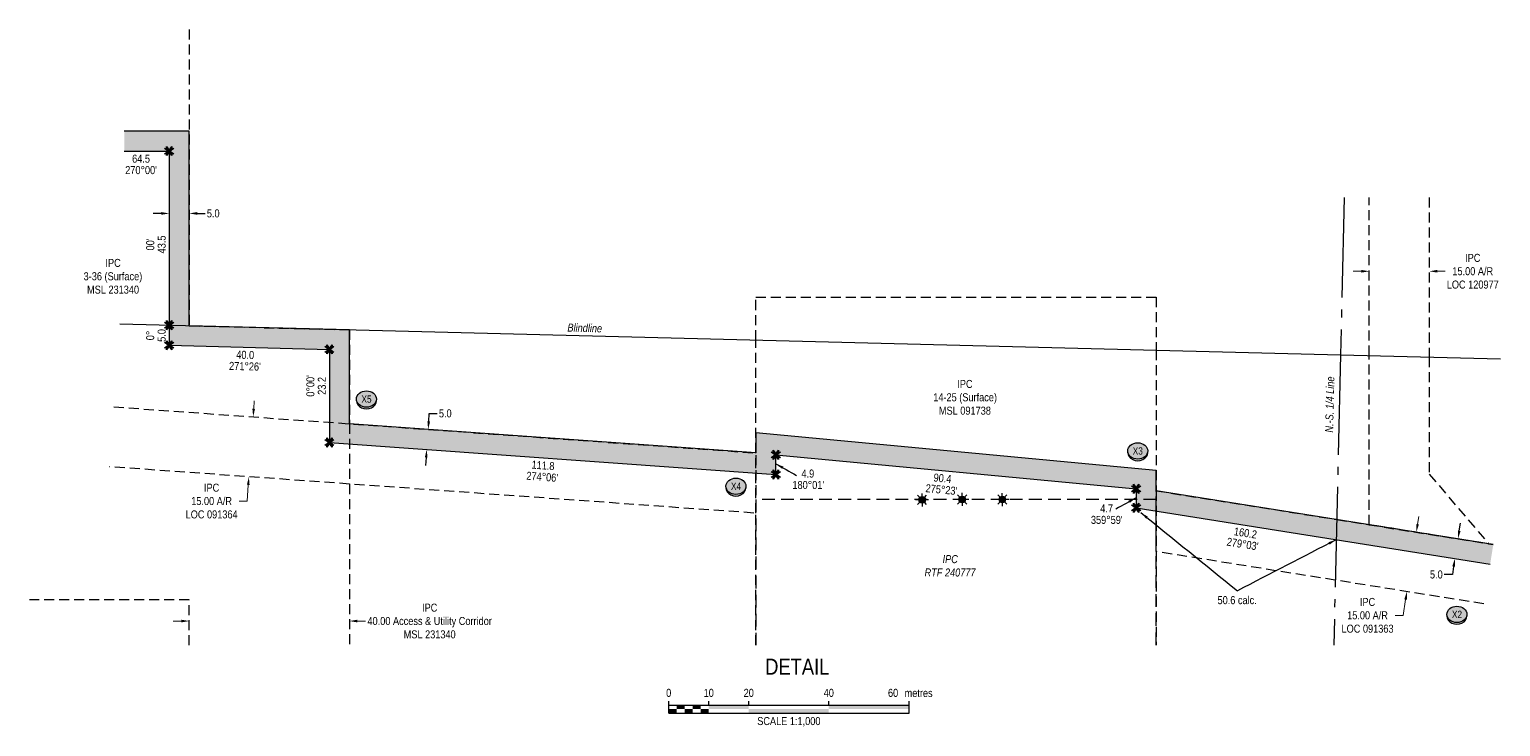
# Model space of a CAD drawing. Extents: x 394144 to 399238, y 6164209 to 6168457.
# Drawn here: x 396982 to 398819, y 6164643 to 6165513 of the extents above; entities that cross this region are included whole.
import ezdxf
from ezdxf.enums import TextEntityAlignment as Align

# ---------------------------------------------------------------- set-up
doc = ezdxf.new("R2010")
doc.units = 0
doc.header["$LTSCALE"] = 5
doc.header["$PDSIZE"] = 0.5
for name, pattern in [('foc-ACCESSROAD', [3.75, 2.5, -1.25]), ('foc-QUARTERLINE', [33, 25, -3, 2, -3]), ('HIDDEN2', [4.7625, 3.175, -1.5875])]:
    doc.linetypes.add(name, pattern=pattern)
doc.layers.get('Defpoints').update_dxf_attribs({"color": 9})
for name, color, linetype in [('C-AR', 13, 'foc-ACCESSROAD'), ('C-WS', 13, 'foc-ACCESSROAD'), ('C-WS-S', 13, 'Continuous'), ('DETAIL-T', 7, 'Continuous'), ('L-BD', 7, 'Continuous'), ('L-BD1', 253, 'Continuous'), ('L-MON', 1, 'Continuous'), ('L-SEC', 7, 'Continuous'), ('L-SECQ', 8, 'foc-QUARTERLINE'), ('P-CROSSINGS', 250, 'Continuous'), ('P-PROPOSED', 10, 'Continuous'), ('P-PROPOSED-H', 21, 'Continuous'), ('P-TXT', 4, 'Continuous'), ('T-EXISTING TFA', 220, 'HIDDEN2'), ('T-EXISTING TFA-T', 220, 'Continuous')]:
    doc.layers.add(name, color=color, linetype=linetype)
doc.layers.add('C-AR-T', color=13, linetype='Continuous', lineweight=9)
doc.layers.add('C-WS-T', color=13, linetype='Continuous', lineweight=9)
doc.styles.add('100L', font='ARIALN.TTF', dxfattribs={"height": 11})
doc.styles.add('80', font='ARIALN.TTF', dxfattribs={"height": 10})
doc.styles.add('80CG', font='ARIALN.TTF', dxfattribs={"height": 10})
doc.styles.add('80L', font='ARIALN.TTF', dxfattribs={"height": 10})
doc.styles.add('Crossing', font='ARIALN.TTF', dxfattribs={"height": 10})
doc.dimstyles.new('Compass 5 000', dxfattribs={"dimscale": 5, "dimtxt": 9, "dimasz": 2, "dimexe": 0.2, "dimexo": 0.0625, "dimgap": 0.5, "dimtad": 0, "dimtih": 1, "dimtoh": 1, "dimzin": 0, "dimdsep": 46, "dimtxsty": '80CG', "dimcen": 0.1, "dimse1": 1, "dimse2": 1, "dimclrd": 256, "dimclrt": 256, "dimaunit": 1, "dimadec": 4, "dimazin": 0, "dimtfac": 0.06, "dimtofl": 0, "dimtmove": 0, "dimatfit": 1, "dimfxl": 0.2, "dimtolj": 1, "dimtzin": 0, "dimlwd": -1, "dimarcsym": 0})

# ---------------------------------------------------------------- blocks, each defined once
blk = doc.blocks.new('*D469')
at = {"layer": 'C-AR-T', "transparency": 16777216}
for p, q in [((398644.7, 6165211.2), (398634.7, 6165211.2)), ((398739.7, 6165211.2), (398749.7, 6165211.2))]:
    blk.add_line(p, q, dxfattribs=at)
for points in [[(398644.7, 6165212.9), (398644.7, 6165209.5), (398654.7, 6165211.2)], [(398739.7, 6165212.9), (398739.7, 6165209.6), (398729.7, 6165211.2)]]:
    blk.add_solid(points, dxfattribs=at)
at = {"layer": 'Defpoints', "color": 0, "transparency": 16777216}
for p in [(398654.7, 6165277.5), (398729.7, 6165277.5), (398654.7, 6165211.2)]:
    blk.add_point(p, dxfattribs=at)
at = {"layer": 'C-AR-T', "transparency": 16777216, "insert": (398784, 6165211.2), "char_height": 10, "attachment_point": 5, "style": '80CG'}
blk.add_mtext('\\A1;IPC\\P15.00 A/R\\PLOC 120977', dxfattribs=at)
blk = doc.blocks.new('GAS')
h = blk.add_hatch(color=255)
h.dxf.hatch_style = 1
edge = h.paths.add_edge_path()
edge.add_arc((0, 0), 0.9, 0, 360)
for p, q in [((-0.81, 0), (-1.62, 0)), ((-0.57, 0.57), (-1.14, 1.14)), ((0, 0.81), (0, 1.62)), ((0.57, 0.57), (1.14, 1.14)), ((1.62, 0), (0.81, 0)), ((-0.57, -0.57), (-1.14, -1.14)), ((0, -0.81), (0, -1.62)), ((1.14, -1.14), (0.57, -0.57))]:
    blk.add_line(p, q)
blk.add_circle((0, 0), 0.8)
blk = doc.blocks.new('*D470')
at = {"layer": 'C-AR-T', "transparency": 16777216}
for p, q in [((397261.7, 6165039.5), (397262.4, 6165049.5)), ((397254.9, 6164944.8), (397253.4, 6164924.4)), ((397253.4, 6164924.4), (397243.4, 6164924.4))]:
    blk.add_line(p, q, dxfattribs=at)
for points in [[(397260, 6165039.6), (397263.3, 6165039.4), (397261, 6165029.5)], [(397253.2, 6164944.9), (397256.5, 6164944.6), (397255.6, 6164954.7)]]:
    blk.add_solid(points, dxfattribs=at)
at = {"layer": 'Defpoints', "color": 0, "transparency": 16777216}
for p in [(397214.3, 6165032.9), (397209, 6164958.1), (397255.6, 6164954.7)]:
    blk.add_point(p, dxfattribs=at)
at = {"layer": 'C-AR-T', "transparency": 16777216, "insert": (397209.1, 6164924.4), "char_height": 10, "attachment_point": 5, "style": '80CG'}
blk.add_mtext('\\A1;IPC\\P15.00 A/R\\PLOC 091364', dxfattribs=at)
blk = doc.blocks.new('*U315')
at = {"color": 0}
for p, q in [((-150, 0), (-150, 15)), ((-150, 10), (150.2, 10)), ((-150, 0), (150.2, 0)), ((-100, 10), (-100, 15)), ((-50, 10), (-50, 15)), ((50, 10), (50, 15)), ((150.2, 0), (150.2, 15))]:
    blk.add_line(p, q, dxfattribs=at)
for points in [[(-150, 5), (-140, 5), (-150, 0), (-140, 0)], [(-140, 10), (-130, 10), (-140, 5), (-130, 5)], [(-130, 5), (-120, 5), (-130, 0), (-120, 0)], [(-120, 10), (-110, 10), (-120, 5), (-110, 5)], [(-110, 5), (-100, 5), (-110, 0), (-100, 0)], [(-100, 10), (-50, 10), (-100, 5), (-50, 5)], [(-50, 5), (50, 5), (-50, 0), (50, 0)], [(50, 10), (150.2, 10), (50, 5), (150.2, 5)]]:
    blk.add_solid(points, dxfattribs=at)
at = {"color": 0, "style": '80'}
blk.add_text('metres', height=10, dxfattribs=at).set_placement((162.2, 20), align=Align.CENTER)
at = {"color": 0, "char_height": 10, "style": '80'}
for s, insert, attachment_point in [('0', (-150, 30.2), 2), ('10', (-100, 30.2), 2), ('20', (-50, 30.2), 2), ('40', (50, 30.2), 2), ('60', (136.7, 30.2), 3), ('SCALE 1:1,000', (0.1, -5), 2)]:
    blk.add_mtext(s, dxfattribs=dict(at, insert=insert, attachment_point=attachment_point))
blk = doc.blocks.new('*D479')
at = {"layer": 'C-AR-T', "transparency": 16777216}
for p, q in [((397171.2, 6164774.7), (397161.2, 6164774.7)), ((397391.2, 6164774.7), (397401.2, 6164774.7))]:
    blk.add_line(p, q, dxfattribs=at)
for points in [[(397171.2, 6164776.4), (397171.2, 6164773), (397181.2, 6164774.7)], [(397391.2, 6164776.4), (397391.2, 6164773), (397381.2, 6164774.7)]]:
    blk.add_solid(points, dxfattribs=at)
at = {"layer": 'Defpoints', "color": 0, "transparency": 16777216}
for p in [(397181.2, 6164772.8), (397381.2, 6164774.7), (397381.2, 6164772.8)]:
    blk.add_point(p, dxfattribs=at)
at = {"layer": 'C-AR-T', "transparency": 16777216, "insert": (397481.4, 6164774.7), "char_height": 10, "attachment_point": 5, "style": '80CG'}
blk.add_mtext('\\A1;IPC\\P40.00 Access & Utility Corridor\\PMSL 231340', dxfattribs=at)
blk = doc.blocks.new('*D480')
at = {"layer": 'Defpoints', "color": 0, "transparency": 16777216}
for p in [(397181.2, 6165283.4), (397156.2, 6165215), (397181.2, 6165215)]:
    blk.add_point(p, dxfattribs=at)
at = {"layer": 'P-TXT', "transparency": 16777216}
for p, q in [((397146.2, 6165283.4), (397136.2, 6165283.4)), ((397191.2, 6165283.4), (397201.2, 6165283.4))]:
    blk.add_line(p, q, dxfattribs=at)
for points in [[(397146.2, 6165285.1), (397146.2, 6165281.7), (397156.2, 6165283.4)], [(397191.2, 6165285.1), (397191.2, 6165281.7), (397181.2, 6165283.4)]]:
    blk.add_solid(points, dxfattribs=at)
at = {"layer": 'P-TXT', "transparency": 16777216, "insert": (397211.1, 6165283.4), "char_height": 10, "attachment_point": 5, "style": '80CG'}
blk.add_mtext('\\A1;5.0', dxfattribs=at)
blk = doc.blocks.new('*D481')
at = {"layer": 'Defpoints', "color": 0, "transparency": 16777216}
for p in [(398765.6, 6164877.2), (398777.4, 6164875.3), (398773.5, 6164850.7)]:
    blk.add_point(p, dxfattribs=at)
at = {"layer": 'P-TXT', "transparency": 16777216}
for p, q in [((398767.1, 6164887.1), (398768.7, 6164897)), ((398758.5, 6164832.8), (398748.5, 6164832.8)), ((398760.1, 6164842.7), (398758.5, 6164832.8))]:
    blk.add_line(p, q, dxfattribs=at)
for points in [[(398765.5, 6164887.4), (398768.8, 6164886.9), (398765.6, 6164877.2)], [(398758.4, 6164842.9), (398761.7, 6164842.4), (398761.6, 6164852.6)]]:
    blk.add_solid(points, dxfattribs=at)
at = {"layer": 'P-TXT', "transparency": 16777216, "insert": (398738.5, 6164832.8), "char_height": 10, "attachment_point": 5, "style": '80CG'}
blk.add_mtext('\\A1;5.0', dxfattribs=at)
blk = doc.blocks.new('*D482')
at = {"layer": 'Defpoints', "color": 0, "transparency": 16777216}
for p in [(397479.5, 6165013.8), (397505.2, 6165012), (397503.4, 6164987)]:
    blk.add_point(p, dxfattribs=at)
at = {"layer": 'P-TXT', "transparency": 16777216}
for p, q in [((397480.2, 6165023.8), (397480.9, 6165033.8)), ((397480.9, 6165033.8), (397490.9, 6165033.8)), ((397477, 6164978.9), (397476.3, 6164968.9))]:
    blk.add_line(p, q, dxfattribs=at)
for points in [[(397478.6, 6165023.9), (397481.9, 6165023.7), (397479.5, 6165013.8)], [(397475.4, 6164979), (397478.7, 6164978.8), (397477.7, 6164988.9)]]:
    blk.add_solid(points, dxfattribs=at)
at = {"layer": 'P-TXT', "transparency": 16777216, "insert": (397500.9, 6165033.8), "char_height": 10, "attachment_point": 5, "style": '80CG'}
blk.add_mtext('\\A1;5.0', dxfattribs=at)
blk = doc.blocks.new('TEMP')
h = blk.add_hatch(color=255)
h.dxf.hatch_style = 1
h.paths.add_polyline_path([(0, 0.25), (-0.67, 1.15), (-0.67, 0.67), (-1.15, 0.67), (-0.25, 0), (-1.15, -0.67), (-0.67, -0.67), (-0.67, -1.15), (0, -0.25), (0.67, -1.15), (0.67, -0.67), (1.15, -0.67), (0.25, 0), (1.15, 0.67), (0.67, 0.67), (0.67, 1.15)])
h.paths.add_polyline_path([(0.57, 0.85), (0.57, 0.57), (0.85, 0.57), (0.08, 0), (0.85, -0.57), (0.57, -0.57), (0.57, -0.85), (0, -0.08), (-0.57, -0.85), (-0.57, -0.57), (-0.85, -0.57), (-0.08, 0), (-0.85, 0.57), (-0.57, 0.57), (-0.57, 0.85), (0, 0.08)], flags=16)
h = blk.add_hatch(color=1)
h.dxf.hatch_style = 1
h.paths.add_polyline_path([(0, 0.08), (-0.57, 0.85), (-0.57, 0.57), (-0.85, 0.57), (-0.08, 0), (-0.85, -0.57), (-0.57, -0.57), (-0.57, -0.85), (0, -0.08), (0.57, -0.85), (0.57, -0.57), (0.85, -0.57), (0.08, 0), (0.85, 0.57), (0.57, 0.57), (0.57, 0.85)])
at = {"color": 1}
for p, q in [((-0.08, 0), (0.08, 0)), ((0, 0.08), (0, -0.08))]:
    blk.add_line(p, q, dxfattribs=at)
at = {"color": 255, "flags": 128}
blk.add_lwpolyline([(-0.25, 0), (-1.15, 0.67), (-0.67, 0.67), (-0.67, 1.15), (0, 0.25), (0.67, 1.15), (0.67, 0.67), (1.15, 0.67), (0.25, 0), (1.15, -0.67), (0.67, -0.67), (0.67, -1.15), (0, -0.25), (-0.67, -1.15), (-0.67, -0.67), (-1.15, -0.67)], close=True, dxfattribs=at)
at = {"color": 1, "flags": 128}
blk.add_lwpolyline([(-0.08, 0), (-0.85, 0.57), (-0.57, 0.57), (-0.57, 0.85), (0, 0.08), (0.57, 0.85), (0.57, 0.57), (0.85, 0.57), (0.08, 0), (0.85, -0.57), (0.57, -0.57), (0.57, -0.85), (0, -0.08), (-0.57, -0.85), (-0.57, -0.57), (-0.85, -0.57)], close=True, dxfattribs=at)
blk = doc.blocks.new('*D485')
at = {"layer": 'C-AR-T', "transparency": 16777216}
for p, q in [((398715.1, 6164895.4), (398716.6, 6164905.3)), ((398700.1, 6164801.6), (398696.9, 6164781.8)), ((398696.9, 6164781.8), (398686.9, 6164781.8))]:
    blk.add_line(p, q, dxfattribs=at)
for points in [[(398713.4, 6164895.7), (398716.7, 6164895.2), (398713.5, 6164885.5)], [(398698.5, 6164801.9), (398701.8, 6164801.4), (398701.7, 6164811.5)]]:
    blk.add_solid(points, dxfattribs=at)
at = {"layer": 'Defpoints', "color": 0, "transparency": 16777216}
for p in [(398687.4, 6164889.7), (398675.6, 6164815.7), (398701.7, 6164811.5)]:
    blk.add_point(p, dxfattribs=at)
at = {"layer": 'C-AR-T', "transparency": 16777216, "insert": (398652.6, 6164781.8), "char_height": 10, "attachment_point": 5, "style": '80CG'}
blk.add_mtext('\\A1;IPC\\P15.00 A/R\\PLOC 091363', dxfattribs=at)
blk = doc.blocks.new('xing2')
h = blk.add_hatch(color=50)
h.dxf.hatch_style = 1
edge = h.paths.add_edge_path()
edge.add_ellipse((0, 0), major_axis=(-12.5, 0), ratio=0.816297, start_angle=0, end_angle=360)
h = blk.add_hatch(color=250)
h.dxf.hatch_style = 1
edge = h.paths.add_edge_path()
edge.add_ellipse((0, -2), major_axis=(-12.5, 0), ratio=0.816297, start_angle=0, end_angle=180)
edge.add_line((12.5, -2), (12.5, 0))
edge.add_ellipse((0, 0), major_axis=(-12.5, 0), ratio=0.816297, start_angle=0, end_angle=180, ccw=False)
edge.add_line((-12.5, 0), (-12.5, -2))
at = {"color": 250}
blk.add_ellipse((0, 0), major_axis=(-12.5, 0), ratio=0.816297, dxfattribs=at)
blk.add_ellipse((0, -2), major_axis=(-12.5, 0), ratio=0.816297, start_param=0, end_param=3.141593, dxfattribs=at)
at = {"color": 250, "style": 'Crossing'}
blk.add_attdef('CROSSING', text='', height=9, dxfattribs=at).set_placement((0.1, 0), align=Align.MIDDLE_CENTER)
at = {"color": 250, "style": 'Crossing', "flags": 1}
for tag, p in [('OWNER', (0.1, -12.5)), ('DESCRIPTION', (0.1, -25.8)), ('LOCATION', (0.1, -39.3)), ('DWG_REF', (0.1, -52.8))]:
    blk.add_attdef(tag, text='', height=9, dxfattribs=at).set_placement(p, align=Align.MIDDLE_CENTER)

msp = doc.modelspace()

# ---------------------------------------------------------------- hatches: boundary and pattern name
at = {"layer": 'P-PROPOSED-H'}
h = msp.add_hatch(color=256, dxfattribs=at)
h.dxf.hatch_style = 1
h.paths.add_polyline_path([(398809.632, 6164870.216), (398388.588, 6164937.336), (398388.584, 6164962.448), (397888.663, 6165009.576), (397888.658, 6164984.466), (397381.171, 6165020.863), (397381.171, 6165138.14), (397181.17, 6165143.174), (397181.17, 6165386.219), (397099.962, 6165386.219), (397099.961, 6165361.229), (397156.179, 6165361.228), (397156.179, 6165118.805), (397356.18, 6165113.771), (397356.18, 6164997.6), (397913.642, 6164957.619), (397913.648, 6164982.119), (398363.597, 6164939.702), (398363.6, 6164916.013), (398805.697, 6164845.537)])

# ---------------------------------------------------------------- linework, layer by layer
at = {"layer": 'C-AR', "flags": 128}
msp.add_lwpolyline([(397087.098, 6165041.99), (397888.658, 6164984.466), (397888.642, 6164909.303), (397081.731, 6164967.212)], dxfattribs=at)
at = {"layer": 'C-AR'}
msp.add_lwpolyline([(398797.827, 6164796.175), (398612.273, 6164825.758), (398388.599, 6164861.412), (398388.588, 6164937.336), (398614.035, 6164901.396), (398654.762, 6164894.907), (398803.81, 6164871.141), (398809.631, 6164870.213)], dxfattribs=at)
at = {"layer": 'C-WS'}
for points in [[(397181.171, 6165513), (397181.17, 6165143.174), (397381.171, 6165138.14), (397381.171, 6165020.863), (397381.17, 6164945.699), (397381.17, 6164744.71)], [(398729.681, 6165303.353), (398729.708, 6165104.24), (398729.725, 6164957.922), (398803.81, 6164871.141), (398654.762, 6164894.907), (398654.734, 6165106.122), (398654.71, 6165303.344)], [(397888.601, 6164744.71), (397888.642, 6164909.303), (397888.658, 6164984.466), (397888.689, 6165125.371), (397888.703, 6165178.871), (398388.553, 6165178.914), (398388.563, 6165112.808), (398388.588, 6164937.336), (398388.599, 6164861.412), (398388.616, 6164744.71)], [(397181.171, 6164744.71), (397181.171, 6164801.042), (396981.582, 6164801.042)]]:
    msp.add_lwpolyline(points, dxfattribs=at)
at = {"layer": 'L-SEC', "flags": 128}
for points in [[(397094.522, 6165145.444), (398618.829, 6165107.021)], [(398618.829, 6165107.021), (398818.742, 6165102.026)]]:
    msp.add_lwpolyline(points, dxfattribs=at)
at = {"layer": 'L-SECQ', "flags": 128}
for points in [[(398623.444, 6165303.341), (398618.829, 6165107.021)], [(398618.829, 6165107.021), (398610.386, 6164744.71)]]:
    msp.add_lwpolyline(points, dxfattribs=at)
at = {"layer": 'P-PROPOSED', "flags": 128}
for points in [[(398809.632, 6164870.216), (398388.588, 6164937.336), (398388.584, 6164962.448), (397888.663, 6165009.576), (397888.658, 6164984.466), (397381.171, 6165020.863), (397381.171, 6165138.14), (397181.17, 6165143.174), (397181.17, 6165386.219), (397099.962, 6165386.219)], [(397099.961, 6165361.229), (397156.179, 6165361.228), (397156.179, 6165118.805), (397356.18, 6165113.771), (397356.18, 6164997.6), (397913.642, 6164957.619), (397913.648, 6164982.119), (398363.597, 6164939.702), (398363.6, 6164916.013), (398805.697, 6164845.537)]]:
    msp.add_lwpolyline(points, dxfattribs=at)
at = {"layer": 'T-EXISTING TFA'}
msp.add_lwpolyline([(398388.616, 6164744.71), (398388.59, 6164926.434), (397888.768, 6164926.575), (397888.795, 6164744.71)], dxfattribs=at)

# ---------------------------------------------------------------- block references
at = {"layer": 'C-WS-S', "xscale": 4.99816500000001, "yscale": 4.99816500000001, "zscale": 4.99816500000001}
for p in [(398096.343, 6164925.935), (398146.443, 6164926.407), (398196.529, 6164926.323)]:
    msp.add_blockref('GAS', p, dxfattribs=at)
at = {"layer": 'DETAIL-T', "xscale": 0.999633, "yscale": 0.999633, "zscale": 0.999633}
msp.add_blockref('*U315', (397929.843, 6164659.883), dxfattribs=at)
at = {"layer": 'L-MON', "xscale": 4.998165000000002, "yscale": 4.998165000000002, "zscale": 4.998165000000002}
for p in [(397156.179, 6165361.228), (397156.179, 6165143.89), (397156.179, 6165118.805), (397356.18, 6165113.771), (397356.18, 6164997.6), (397913.648, 6164982.119), (397913.642, 6164957.619), (398363.597, 6164939.702), (398363.6, 6164916.013)]:
    msp.add_blockref('TEMP', p, dxfattribs=at)
at = {"layer": 'P-CROSSINGS'}
for p, values in [((397402.435, 6165051.709), {'CROSSING': 'X5'}), ((398365.586, 6164986.988), {'CROSSING': 'X3'}), ((397863.872, 6164942.934), {'CROSSING': 'X4'}), ((398764.211, 6164783.04), {'CROSSING': 'X2'})]:
    msp.add_blockref('xing2', p, dxfattribs=at).add_auto_attribs(values)

# ---------------------------------------------------------------- texts
at = {"layer": 'DETAIL-T', "color": 3, "insert": (397940.499, 6164717.81), "char_height": 19.9927, "width": 223.77587, "attachment_point": 5, "style": '80CG'}
msp.add_mtext('DETAIL', dxfattribs=at)
at = {"layer": 'L-BD', "style": '80L'}
msp.add_text('50.6 calc.', height=9.9963, dxfattribs=at).set_placement((398489.796, 6164800.998), align=Align.MIDDLE)
at = {"layer": 'L-BD1', "style": '80L'}
for s, rotation, p in [('64.5', 359.9998, (397120.988, 6165351.732)), ("270°00'", 359.9998, (397120.988, 6165337.487)), ('43.5', 89.9998, (397146.683, 6165244.65)), ("00'", 89.9998, (397132.438, 6165244.65)), ('0°', 89.9998, (397132.431, 6165131.098)), ('5.0', 89.9998, (397146.676, 6165131.098)), ('40.0', 358.5582, (397251.097, 6165106.916)), ("271°26'", 358.5582, (397250.739, 6165092.676)), ("0°00'", 90.0003, (397332.439, 6165068.141)), ('23.2', 90.0003, (397346.684, 6165068.141)), ("274°06'", 355.8978, (397621.977, 6164954.735)), ('111.8', 355.8978, (397622.996, 6164968.943)), ("275°23'", 354.6145, (398120.522, 6164938.77)), ('90.4', 354.6145, (398121.859, 6164952.952))]:
    msp.add_text(s, height=9.9963, rotation=rotation, dxfattribs=at).set_placement(p, align=Align.MIDDLE)
at = {"layer": 'L-BD1', "char_height": 9.99633, "width": 39.15793, "attachment_point": 1, "style": '80L'}
for s, insert, line_spacing_factor in [("\\pi11.94193;4.9 \\P\\pi0.66367;180°01'", (397933.741, 6164963.746), 0.855), ("\\pi11.95557;4.7 \\P\\pi0.27841;359°59'", (398306.884, 6164920.281), 0.858888)]:
    msp.add_mtext(s, dxfattribs=dict(at, insert=insert, line_spacing_factor=line_spacing_factor))
at = {"layer": 'L-SEC', "insert": (397675.241, 6165145.447), "char_height": 9.99633, "width": 43.09918, "attachment_point": 2, "rotation": 358.556049, "style": '80L'}
msp.add_mtext('{\\fArial Narrow|b0|i1|c0|p34;Blindline}', dxfattribs=at)
at = {"layer": 'L-SECQ', "insert": (398600.399, 6165045.055), "char_height": 9.99633, "width": 70.86069, "attachment_point": 2, "rotation": 88.653232, "style": '80L'}
msp.add_mtext('{\\fArial Narrow|b0|i1|c0|p34;N.-S. 1/4 Line}', dxfattribs=at)
at = {"layer": 'T-EXISTING TFA-T', "insert": (398099.103, 6164856.991), "char_height": 10, "attachment_point": 1, "style": '100L'}
msp.add_mtext_dynamic_manual_height_columns('\\pi22.79898;{\\fArial Narrow|b0|i1|c0|p34;IPC\\P\\pi0.32626;RTF 240777}', width=64.2337, gutter_width=55, heights=[0], dxfattribs=at)

# ---------------------------------------------------------------- dimensions: what is measured, and where the dimension line sits
at = {"layer": 'C-AR-T'}
for base, p1, p2, angle, text, picture, middle in [((398654.721, 6165211.212), (398729.684, 6165277.465), (398654.713, 6165277.456), 180.006969, 'IPC\\P15.00 A/R\\PLOC 120977', '*D469', (398783.993, 6165211.224)), ((397255.585, 6164954.735), (397214.326, 6165032.859), (397208.959, 6164958.081), 265.895168, 'IPC\\P15.00 A/R\\PLOC 091364', '*D470', (397209.116, 6164924.377)), ((398701.679, 6164811.504), (398687.362, 6164889.709), (398675.557, 6164815.669), 260.941431, 'IPC\\P15.00 A/R\\PLOC 091363', '*D485', (398652.647, 6164781.828)), ((397381.17, 6164774.69), (397181.171, 6164772.778), (397381.17, 6164772.778), 0.000058, 'IPC\\P40.00 Access & Utility Corridor\\PMSL 231340', '*D479', (397481.357, 6164774.69))]:
    dim = msp.add_linear_dim(base=base, p1=p1, p2=p2, angle=angle, text=text, dimstyle='Compass 5 000', dxfattribs=at)
    dim.commit()
    dim.dimension.update_dxf_attribs({"geometry": picture, "text_midpoint": middle, "dimtype": 161})
at = {"layer": 'P-TXT'}
for base, p1, p2, angle, picture, middle in [((397181.17, 6165283.41), (397156.179, 6165214.985), (397181.17, 6165214.984), 359.999828, '*D480', (397211.122, 6165283.41)), ((397479.516, 6165013.809), (397503.394, 6164987.042), (397505.181, 6165011.969), 85.897769, '*D482', (397500.899, 6165033.758)), ((398765.562, 6164877.24), (398773.487, 6164850.671), (398777.422, 6164875.349), 80.940293, '*D481', (398738.525, 6164832.812))]:
    dim = msp.add_linear_dim(base=base, p1=p1, p2=p2, angle=angle, text='5.0', dimstyle='Compass 5 000', dxfattribs=at)
    dim.commit()
    dim.dimension.update_dxf_attribs({"geometry": picture, "text_midpoint": middle, "dimtype": 161})

# ---------------------------------------------------------------- leaders
at = {"layer": 'L-BD1', "path_type": 1}
for points in [[(397913.645, 6164970.951), (397939.388, 6164956.463)], [(398363.598, 6164928.507), (398338.477, 6164914.446)]]:
    msp.add_leader(points, dimstyle='Compass 5 000', override={"dimgap": 0.5, "dimtad": 0}, dxfattribs=at)

# ---------------------------------------------------------------- next in the draw order: texts
at = {"layer": 'C-WS-T', "insert": (397045.806, 6165226.642), "char_height": 10, "attachment_point": 1, "style": '80L', "bg_fill": 3, "box_fill_scale": 1.15, "bg_fill_color": 256, "bg_fill_true_color": 256, "bg_fill_transparency": 0}
msp.add_mtext_dynamic_manual_height_columns('\\pi30.73213;IPC\\P\\pi3.46405;3-36 (Surface)\\P\\pi7.72394;MSL 231340', width=78.99495, gutter_width=50, heights=[0], dxfattribs=at)
at = {"layer": 'C-WS-T', "insert": (398109.608, 6165075.62), "char_height": 10, "attachment_point": 1, "style": '80L', "bg_fill": 3, "box_fill_scale": 1, "bg_fill_color": 256, "bg_fill_transparency": 0}
msp.add_mtext_dynamic_manual_height_columns('\\pi30.73213;IPC\\P\\pi0.66392;14-25 (Surface)\\P\\pi7.70007;MSL 091738', width=78.99495, gutter_width=50, heights=[0], dxfattribs=at)
at = {"layer": 'L-BD1', "insert": (398497.354, 6164875.777), "char_height": 9.9963, "width": 43.01178, "attachment_point": 2, "rotation": 350.9424, "style": '80L', "bg_fill": 3, "box_fill_scale": 1.15, "bg_fill_color": 256, "bg_fill_true_color": 256, "bg_fill_transparency": 0}
msp.add_mtext("279°03'", dxfattribs=at)

# ---------------------------------------------------------------- next in the draw order: texts
at = {"layer": 'L-BD1', "insert": (398486.773, 6164891.847), "char_height": 9.9963, "width": 31.99236, "attachment_point": 1, "rotation": 350.9424, "style": '80L', "bg_fill": 3, "box_fill_scale": 1.15, "bg_fill_color": 256, "bg_fill_true_color": 256, "bg_fill_transparency": 0}
msp.add_mtext('160.2', dxfattribs=at)

# ---------------------------------------------------------------- next in the draw order: leaders
at = {"layer": 'L-BD', "path_type": 1}
for points in [[(398369.339, 6164910.102), (398490.054, 6164812.528)], [(398613.45, 6164876.184), (398490.054, 6164812.528)]]:
    msp.add_leader(points, dimstyle='Compass 5 000', override={"dimgap": 0.5, "dimtad": 0}, dxfattribs=at)

doc.saveas('drawing.dxf')
